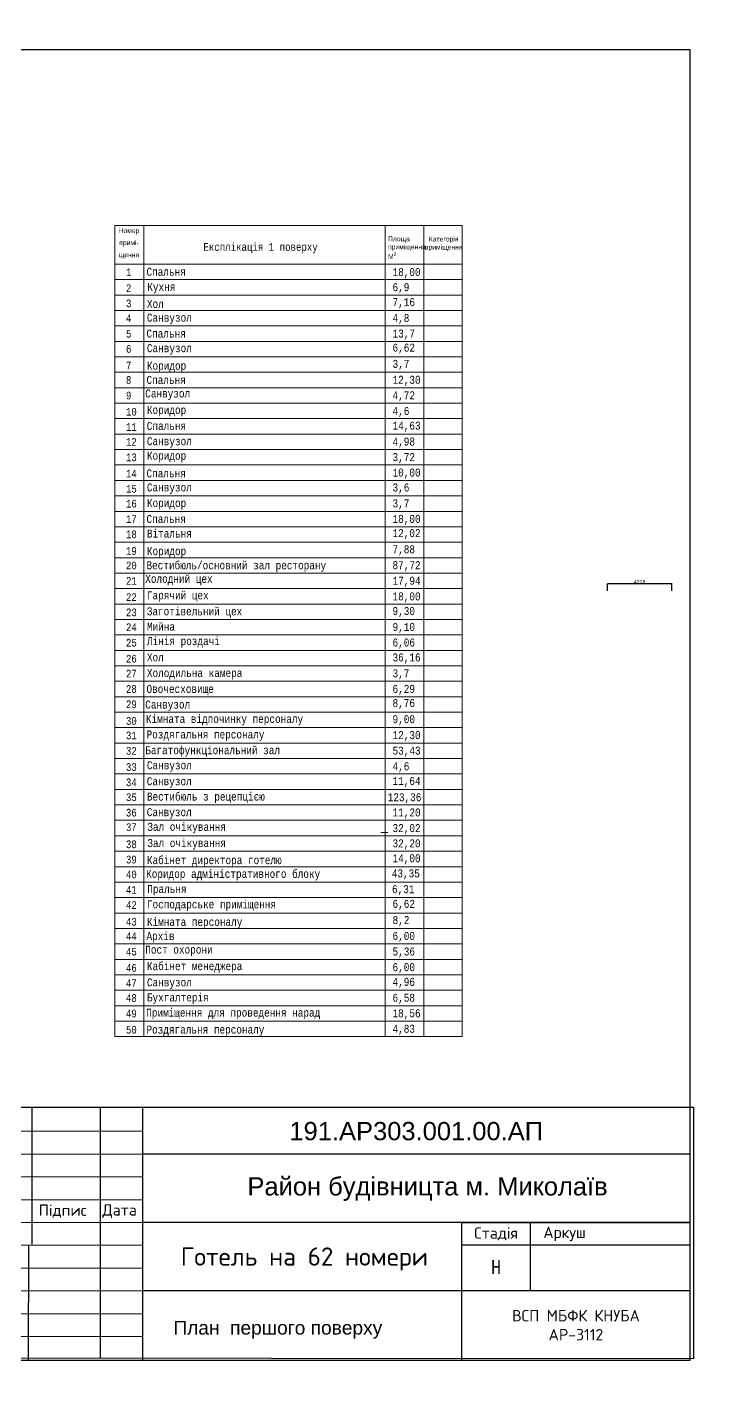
# Model space of a CAD drawing. Header units: millimetres. Extents: x -689206 to 4969298, y -1019800 to 703299.
# Drawn here: x 110387 to 155426, y -52007 to 37025 of the extents above; entities that cross this region are included whole.
import ezdxf

# ---------------------------------------------------------------- set-up
doc = ezdxf.new("R2010")
doc.units = ezdxf.units.MM
doc.linetypes.add('JIS_02_4.0', pattern=[5.5, 4, -1.5])
doc.layers.add('внешняярамка', color=7, linetype='Continuous', lineweight=5, plot=False)
for name, color, linetype, lineweight in [('РАЗМЕРЫ', 7, 'Continuous', 9), ('стены', 7, 'Continuous', 20), ('Таблиця Експлікації приміщень', 7, 'Continuous', 5), ('Штамп', 7, 'Continuous', 5)]:
    doc.layers.add(name, color=color, linetype=linetype, lineweight=lineweight)
doc.layers.add('четотам', color=7, linetype='Continuous')
doc.styles.get("Standard").update_dxf_attribs({"font": 'arial.ttf'})
doc.styles.add('Аннотативный', font='isocteur.ttf', dxfattribs={"width": 0.7, "height": 250})
doc.dimstyles.new('Аннотативный', dxfattribs={"dimscale": 0, "dimtxt": 250, "dimasz": 100, "dimexe": 1.25, "dimexo": 0.625, "dimtad": 1, "dimdec": 0, "dimtxsty": 'Аннотативный', "dimblk": 'ARCHTICK', "dimcen": 2.5, "dimadec": 0, "dimazin": 0, "dimtfac": 1, "dimtdec": 0, "dimtmove": 0, "dimatfit": 3, "dimfxl": 1, "dimarcsym": 0})

# ---------------------------------------------------------------- blocks, each defined once
blk = doc.blocks.new('_ArchTick')
at = {"color": 0, "linetype": 'ByBlock', "const_width": 0.15}
blk.add_lwpolyline([(-0.5, -0.5), (0.5, 0.5)], dxfattribs=at)
blk = doc.blocks.new('*D2682')
at = {"layer": 'Defpoints', "color": 0, "linetype": 'ByBlock', "lineweight": 5, "transparency": 16777216}
for p in [(148504, 469), (148504, 0), (152728, 0)]:
    blk.add_point(p, dxfattribs=at)
at = {"layer": 'РАЗМЕРЫ', "color": 0, "linetype": 'ByBlock', "lineweight": -2, "transparency": 16777216}
for p, q in [((148504, 1), (148504, 470)), ((152728, 469), (148504, 469)), ((152728, 1), (152728, 470))]:
    blk.add_line(p, q, dxfattribs=at)
at = {"layer": 'РАЗМЕРЫ', "color": 0, "linetype": 'ByBlock', "lineweight": -2, "transparency": 16777216, "xscale": 100, "yscale": 100, "zscale": 100, "rotation": 180}
blk.add_blockref('_ArchTick', (148504, 469), dxfattribs=at)
at = {"layer": 'РАЗМЕРЫ', "color": 0, "linetype": 'ByBlock', "lineweight": -2, "transparency": 16777216, "xscale": 100, "yscale": 100, "zscale": 100}
blk.add_blockref('_ArchTick', (152728, 469), dxfattribs=at)
at = {"layer": 'РАЗМЕРЫ', "color": 0, "linetype": 'ByBlock', "lineweight": 20, "transparency": 16777216, "insert": (150616, 594), "char_height": 250, "attachment_point": 5, "style": 'Аннотативный'}
blk.add_mtext('4220', dxfattribs=at)

msp = doc.modelspace()

# ---------------------------------------------------------------- linework, layer by layer
at = {"layer": 'внешняярамка', "lineweight": 5, "ltscale": 50, "const_width": 3}
msp.add_lwpolyline([(29525.7, -52005.3), (155424.4, -52005.3), (155424.4, 37023), (29525.7, 37023), (29525.7, -52005.3)], dxfattribs=at)
at = {"layer": 'стены', "linetype": 'JIS_02_4.0', "lineweight": 18, "ltscale": 300}
msp.add_line((133627.7, -15864.5), (134079.1, -15864.5), dxfattribs=at)
at = {"layer": 'Таблиця Експлікації приміщень'}
for p, q in [((118045.3, 23994.7), (116143.1, 23994.7)), ((116143.1, 23994.7), (116143.1, 21458.3)), ((118045.3, 21458.3), (118045.3, 23994.7)), ((118045.3, 23994.7), (133897.4, 23994.7)), ((133897.4, 23994.7), (133897.4, 21458.3)), ((133897.4, 23994.7), (136433.7, 23994.7)), ((136433.7, 21458.3), (136433.7, 23994.7)), ((136433.7, 23994.7), (138970, 23994.7)), ((138970, 23994.7), (138970, 21458.3)), ((116143.1, 21458.3), (118045.3, 21458.3)), ((116143.1, 21458.3), (138970, 21458.3)), ((116143.1, 21458.3), (116143.1, 20443.8)), ((133897.4, 21458.3), (118045.3, 21458.3)), ((118045.3, 21458.3), (118045.3, 20443.8)), ((133897.4, 21458.3), (136433.7, 21458.3)), ((133897.4, 21458.3), (133897.4, 20443.8)), ((138970, 21458.3), (136433.7, 21458.3)), ((136433.7, 21458.3), (136433.7, 20443.8)), ((138970, 20443.8), (138970, 21458.3)), ((116143.1, 20443.8), (138970, 20443.8)), ((116143.1, 20443.8), (116143.1, 19429.3)), ((118045.3, 20443.8), (118045.3, 19429.3)), ((133897.4, 20443.8), (133897.4, 19429.3)), ((136433.7, 20443.8), (136433.7, 19429.3)), ((138970, 19429.3), (138970, 20443.8)), ((116143.1, 19429.3), (138970, 19429.3)), ((116143.1, 19429.3), (116143.1, 18414.8)), ((118045.3, 19429.3), (118045.3, 18414.8)), ((133897.4, 19429.3), (133897.4, 18414.8)), ((136433.7, 19429.3), (136433.7, 18414.8)), ((138970, 18414.8), (138970, 19429.3)), ((116143.1, 18414.8), (138970, 18414.8)), ((116143.1, 18414.8), (116143.1, 17400.2)), ((118045.3, 18414.8), (118045.3, 17400.2)), ((133897.4, 18414.8), (133897.4, 17400.2)), ((136433.7, 18414.8), (136433.7, 17400.2)), ((138970, 17400.2), (138970, 18414.8)), ((116143.1, 17400.2), (138970, 17400.2)), ((116143.1, 17400.2), (116143.1, 16385.7)), ((118045.3, 17400.2), (118045.3, 16385.7)), ((133897.4, 17400.2), (133897.4, 16385.7)), ((136433.7, 17400.2), (136433.7, 16385.7)), ((138970, 8269.5), (138970, 17400.2)), ((116143.1, 16385.7), (138970, 16385.7)), ((116143.1, 16385.7), (116143.1, 15371.2)), ((118045.3, 16385.7), (118045.3, 15371.2)), ((133897.4, 16385.7), (133897.4, 15371.2)), ((136433.7, 16385.7), (136433.7, 15371.2)), ((116143.1, 15371.2), (138970, 15371.2)), ((116143.1, 15371.2), (116143.1, 14356.6)), ((118045.3, 15371.2), (118045.3, 14356.6)), ((133897.4, 15371.2), (133897.4, 14356.6)), ((136433.7, 15371.2), (136433.7, 14356.6)), ((116143.1, 14356.6), (138970, 14356.6)), ((116143.1, 14356.6), (116143.1, 13342.1)), ((118045.3, 14356.6), (118045.3, 13342.1)), ((133897.4, 14356.6), (133897.4, 13342.1)), ((136433.7, 14356.6), (136433.7, 13342.1)), ((116143.1, 13342.1), (138970, 13342.1)), ((116143.1, 13342.1), (116143.1, 12327.6)), ((118045.3, 13342.1), (118045.3, 12327.6)), ((133897.4, 13342.1), (133897.4, 12327.6)), ((136433.7, 13342.1), (136433.7, 12327.6)), ((116143.1, 12327.6), (138970, 12327.6)), ((116143.1, 12327.6), (116143.1, 11313.1)), ((118045.3, 12327.6), (118045.3, 11313.1)), ((133897.4, 12327.6), (133897.4, 11313.1)), ((136433.7, 12327.6), (136433.7, 11313.1)), ((116143.1, 11313.1), (138970, 11313.1)), ((116143.1, 11313.1), (116143.1, 10298.5)), ((118045.3, 11313.1), (118045.3, 10298.5)), ((133897.4, 11313.1), (133897.4, 10298.5)), ((136433.7, 11313.1), (136433.7, 10298.5)), ((116143.1, 10298.5), (138970, 10298.5)), ((116143.1, 10298.5), (116143.1, 9284)), ((118045.3, 10298.5), (118045.3, 9284)), ((133897.4, 10298.5), (133897.4, 9284)), ((136433.7, 10298.5), (136433.7, 9284)), ((116143.1, 9284), (138970, 9284)), ((116143.1, 9284), (116143.1, 8269.5)), ((118045.3, 9284), (118045.3, 8269.5)), ((133897.4, 9284), (133897.4, 8269.5)), ((136433.7, 9284), (136433.7, 8269.5)), ((116143.1, 8269.5), (138970, 8269.5)), ((116143.1, 8269.5), (116143.1, 7254.9)), ((118045.3, 8269.5), (118045.3, 7254.9)), ((133897.4, 8269.5), (133897.4, 7254.9)), ((136433.7, 8269.5), (136433.7, 7254.9)), ((138970, 7254.9), (138970, 8269.5)), ((116143.1, 7254.9), (138970, 7254.9)), ((116143.1, 7254.9), (116143.1, 6240.4)), ((118045.3, 7254.9), (118045.3, 6240.4)), ((133897.4, 7254.9), (133897.4, 6240.4)), ((136433.7, 7254.9), (136433.7, 6240.4)), ((138970, 6240.4), (138970, 7254.9)), ((116143.1, 6240.4), (138970, 6240.4)), ((116143.1, 6240.4), (116143.1, 5225.9)), ((118045.3, 6240.4), (118045.3, 5225.9)), ((133897.4, 6240.4), (133897.4, 5225.9)), ((136433.7, 6240.4), (136433.7, 5225.9)), ((138970, 5225.9), (138970, 6240.4)), ((116143.1, 5225.9), (138970, 5225.9)), ((116143.1, 5225.9), (116143.1, 4211.3)), ((118045.3, 5225.9), (118045.3, 4211.3)), ((133897.4, 5225.9), (133897.4, 4211.3)), ((136433.7, 5225.9), (136433.7, 4211.3)), ((138970, -3904.9), (138970, 5225.9)), ((116143.1, 4211.3), (138970, 4211.3)), ((116143.1, 4211.3), (116143.1, 3196.8)), ((118045.3, 4211.3), (118045.3, 3196.8)), ((133897.4, 4211.3), (133897.4, 3196.8)), ((136433.7, 4211.3), (136433.7, 3196.8)), ((116143.1, 3196.8), (138970, 3196.8)), ((116143.1, 3196.8), (116143.1, 2182.3)), ((118045.3, 3196.8), (118045.3, 2182.3)), ((133897.4, 3196.8), (133897.4, 2182.3)), ((136433.7, 3196.8), (136433.7, 2182.3)), ((116143.1, 2182.3), (138970, 2182.3)), ((116143.1, 2182.3), (116143.1, 1167.8)), ((118045.3, 2182.3), (118045.3, 1167.8)), ((133897.4, 2182.3), (133897.4, 1167.8)), ((136433.7, 2182.3), (136433.7, 1167.8)), ((116143.1, 1167.8), (138970, 1167.8)), ((116143.1, 1167.8), (116143.1, 153.2)), ((118045.3, 1167.8), (118045.3, 153.2)), ((133897.4, 1167.8), (133897.4, 153.2)), ((136433.7, 1167.8), (136433.7, 153.2)), ((116143.1, 153.2), (138970, 153.2)), ((116143.1, 153.2), (116143.1, -861.3)), ((118045.3, 153.2), (118045.3, -861.3)), ((133897.4, 153.2), (133897.4, -861.3)), ((136433.7, 153.2), (136433.7, -861.3)), ((116143.1, -861.3), (138970, -861.3)), ((116143.1, -861.3), (116143.1, -1875.8)), ((118045.3, -861.3), (118045.3, -1875.8)), ((133897.4, -861.3), (133897.4, -1875.8)), ((136433.7, -861.3), (136433.7, -1875.8)), ((116143.1, -1875.8), (138970, -1875.8)), ((116143.1, -1875.8), (116143.1, -2890.4)), ((118045.3, -1875.8), (118045.3, -2890.4)), ((133897.4, -1875.8), (133897.4, -2890.4)), ((136433.7, -1875.8), (136433.7, -2890.4)), ((116143.1, -2890.4), (138970, -2890.4)), ((116143.1, -2890.4), (116143.1, -3904.9)), ((118045.3, -2890.4), (118045.3, -3904.9)), ((133897.4, -2890.4), (133897.4, -3904.9)), ((136433.7, -2890.4), (136433.7, -3904.9)), ((116143.1, -3904.9), (138970, -3904.9)), ((116143.1, -3904.9), (138970, -3904.9)), ((116143.1, -3904.9), (116143.1, -4919.4)), ((118045.3, -3904.9), (118045.3, -4919.4)), ((133897.4, -3904.9), (133897.4, -4919.4)), ((136433.7, -3904.9), (136433.7, -4919.4)), ((138970, -4919.4), (138970, -3904.9)), ((116143.1, -4919.4), (138970, -4919.4)), ((116143.1, -4919.4), (116143.1, -5933.9)), ((118045.3, -4919.4), (118045.3, -5933.9)), ((133897.4, -4919.4), (133897.4, -5933.9)), ((136433.7, -4919.4), (136433.7, -5933.9)), ((138970, -5933.9), (138970, -4919.4)), ((116143.1, -5933.9), (138970, -5933.9)), ((116143.1, -5933.9), (116143.1, -6948.5)), ((118045.3, -5933.9), (118045.3, -6948.5)), ((133897.4, -5933.9), (133897.4, -6948.5)), ((136433.7, -5933.9), (136433.7, -6948.5)), ((138970, -15064.7), (138970, -5933.9)), ((116143.1, -6948.5), (138970, -6948.5)), ((116143.1, -6948.5), (116143.1, -7963)), ((118045.3, -6948.5), (118045.3, -7963)), ((133897.4, -6948.5), (133897.4, -7963)), ((136433.7, -6948.5), (136433.7, -7963)), ((116143.1, -7963), (138970, -7963)), ((116143.1, -7963), (116143.1, -8977.5)), ((118045.3, -7963), (118045.3, -8977.5)), ((133897.4, -7963), (133897.4, -8977.5)), ((136433.7, -7963), (136433.7, -8977.5)), ((116143.1, -8977.5), (138970, -8977.5)), ((116143.1, -8977.5), (116143.1, -9992.1)), ((118045.3, -8977.5), (118045.3, -9992.1)), ((133897.4, -8977.5), (133897.4, -9992.1)), ((136433.7, -8977.5), (136433.7, -9992.1)), ((116143.1, -9992.1), (138970, -9992.1)), ((116143.1, -9992.1), (116143.1, -11006.6)), ((118045.3, -9992.1), (118045.3, -11006.6)), ((133897.4, -9992.1), (133897.4, -11006.6)), ((136433.7, -9992.1), (136433.7, -11006.6)), ((116143.1, -11006.6), (138970, -11006.6)), ((116143.1, -11006.6), (116143.1, -12021.1)), ((118045.3, -11006.6), (118045.3, -12021.1)), ((133897.4, -11006.6), (133897.4, -12021.1)), ((136433.7, -11006.6), (136433.7, -12021.1)), ((116143.1, -12021.1), (138970, -12021.1)), ((116143.1, -12021.1), (116143.1, -13035.6)), ((118045.3, -12021.1), (118045.3, -13035.6)), ((133897.4, -12021.1), (133897.4, -13035.6)), ((136433.7, -12021.1), (136433.7, -13035.6)), ((116143.1, -13035.6), (138970, -13035.6)), ((116143.1, -13035.6), (116143.1, -14050.2)), ((118045.3, -13035.6), (118045.3, -14050.2)), ((133897.4, -13035.6), (133897.4, -14050.2)), ((136433.7, -13035.6), (136433.7, -14050.2)), ((116143.1, -14050.2), (138970, -14050.2)), ((116143.1, -14050.2), (116143.1, -15064.7)), ((118045.3, -14050.2), (118045.3, -15064.7)), ((133897.4, -14050.2), (133897.4, -15064.7)), ((136433.7, -14050.2), (136433.7, -15064.7)), ((116143.1, -15064.7), (138970, -15064.7)), ((116143.1, -15064.7), (116143.1, -16079.2)), ((118045.3, -15064.7), (118045.3, -16079.2)), ((133897.4, -15064.7), (133897.4, -16079.2)), ((136433.7, -15064.7), (136433.7, -16079.2)), ((138970, -16079.2), (138970, -15064.7)), ((116143.1, -16079.2), (138970, -16079.2)), ((116143.1, -16079.2), (116143.1, -17093.8)), ((118045.3, -16079.2), (118045.3, -17093.8)), ((133897.4, -16079.2), (133897.4, -17093.8)), ((136433.7, -16079.2), (136433.7, -17093.8)), ((138970, -17093.8), (138970, -16079.2)), ((116143.1, -17093.8), (138970, -17093.8)), ((116143.1, -17093.8), (116143.1, -18108.3)), ((118045.3, -17093.8), (118045.3, -18108.3)), ((133897.4, -17093.8), (133897.4, -18108.3)), ((136433.7, -17093.8), (136433.7, -18108.3)), ((138970, -18108.3), (138970, -17093.8)), ((116143.1, -18108.3), (138970, -18108.3)), ((116143.1, -18108.3), (116143.1, -19122.8)), ((118045.3, -18108.3), (118045.3, -19122.8)), ((133897.4, -18108.3), (133897.4, -19122.8)), ((136433.7, -18108.3), (136433.7, -19122.8)), ((138970, -19122.8), (138970, -18108.3)), ((116143.1, -19122.8), (138970, -19122.8)), ((116143.1, -19122.8), (116143.1, -20137.4)), ((118045.3, -19122.8), (118045.3, -20137.4)), ((133897.4, -19122.8), (133897.4, -20137.4)), ((136433.7, -19122.8), (136433.7, -20137.4)), ((138970, -28253.6), (138970, -19122.8)), ((116143.1, -20137.4), (138970, -20137.4)), ((116143.1, -20137.4), (116143.1, -21151.9)), ((118045.3, -20137.4), (118045.3, -21151.9)), ((133897.4, -20137.4), (133897.4, -21151.9)), ((136433.7, -20137.4), (136433.7, -21151.9)), ((116143.1, -21151.9), (138970, -21151.9)), ((116143.1, -21151.9), (116143.1, -22166.4)), ((118045.3, -21151.9), (118045.3, -22166.4)), ((133897.4, -21151.9), (133897.4, -22166.4)), ((136433.7, -21151.9), (136433.7, -22166.4)), ((116143.1, -22166.4), (138970, -22166.4)), ((116143.1, -22166.4), (116143.1, -23180.9)), ((118045.3, -22166.4), (118045.3, -23180.9)), ((133897.4, -22166.4), (133897.4, -23180.9)), ((136433.7, -22166.4), (136433.7, -23180.9)), ((116143.1, -23180.9), (138970, -23180.9)), ((116143.1, -23180.9), (116143.1, -24195.5)), ((118045.3, -23180.9), (118045.3, -24195.5)), ((133897.4, -23180.9), (133897.4, -24195.5)), ((136433.7, -23180.9), (136433.7, -24195.5)), ((116143.1, -24195.5), (138970, -24195.5)), ((116143.1, -24195.5), (116143.1, -25210)), ((118045.3, -24195.5), (118045.3, -25210)), ((133897.4, -24195.5), (133897.4, -25210)), ((136433.7, -24195.5), (136433.7, -25210)), ((116143.1, -25210), (138970, -25210)), ((116143.1, -25210), (116143.1, -26224.5)), ((118045.3, -25210), (118045.3, -26224.5)), ((133897.4, -25210), (133897.4, -26224.5)), ((136433.7, -25210), (136433.7, -26224.5)), ((116143.1, -26224.5), (138970, -26224.5)), ((116143.1, -26224.5), (116143.1, -27239.1)), ((118045.3, -26224.5), (118045.3, -27239.1)), ((133897.4, -26224.5), (133897.4, -27239.1)), ((136433.7, -26224.5), (136433.7, -27239.1)), ((116143.1, -27239.1), (138970, -27239.1)), ((116143.1, -27239.1), (116143.1, -28253.6)), ((118045.3, -27239.1), (118045.3, -28253.6)), ((133897.4, -27239.1), (133897.4, -28253.6)), ((136433.7, -27239.1), (136433.7, -28253.6)), ((116143.1, -28253.6), (138970, -28253.6)), ((116143.1, -28253.6), (116143.1, -29268.1)), ((118045.3, -28253.6), (118045.3, -29268.1)), ((133897.4, -28253.6), (133897.4, -29268.1)), ((136433.7, -28253.6), (136433.7, -29268.1)), ((138970, -29268.1), (138970, -28253.6)), ((116143.1, -29268.1), (138970, -29268.1))]:
    msp.add_line(p, q, dxfattribs=at)
at = {"layer": 'Штамп'}
for p, q in [((117961, -36979.2), (98480.1, -36979.2)), ((117961, -39976.3), (98480.1, -39976.3))]:
    msp.add_line(p, q, dxfattribs=at)
at = {"layer": 'Штамп', "lineweight": 30}
for points in [[(35520.9, -50506.5), (153925.6, -50506.5), (153925.6, 35524.3), (35520.9, 35524.3)], [(154153, -50430.8), (98707.5, -50390.2), (98707.5, -33906.4), (154153, -33906.4)]]:
    msp.add_lwpolyline(points, close=True, dxfattribs=at)
for points in [[(110695.7, -33906.4), (110695.7, -42897.6)], [(115191.3, -33906.4), (115191.3, -50402.3)], [(117961, -33982.1), (117961, -50480.2)], [(153925.6, -36979.2), (117961, -36979.2)], [(153925.6, -41474.8), (117961, -41474.8)], [(138940.4, -50465.9), (138940.4, -41474.8)], [(138940.4, -41474.8), (153925.6, -41474.8)], [(143435.9, -41474.8), (143435.9, -45970.4)], [(110468.3, -42973.3), (110462.9, -50474.7)], [(153925.6, -42973.3), (138940.4, -42973.3)], [(153925.6, -45970.4), (117961, -45970.4)]]:
    msp.add_lwpolyline(points, dxfattribs=at)
at = {"layer": 'Штамп'}
for points in [[(98480.1, -35480.7), (117961, -35480.7)], [(98480.1, -38477.7), (117961, -38477.7)], [(98480.1, -41474.8), (117961, -41474.8)], [(98480.1, -42973.3), (117961, -42973.3)], [(98480.1, -44471.8), (117961, -44471.8)], [(98480.1, -45970.4), (117961, -45970.4)], [(98480.1, -47468.9), (117961, -47468.9)], [(117961, -48967.4), (98480.1, -48967.4)]]:
    msp.add_lwpolyline(points, dxfattribs=at)

# ---------------------------------------------------------------- texts
at = {"layer": 'РАЗМЕРЫ', "color": 18, "lineweight": 25, "true_color": 0x000000, "attachment_point": 1, "style": 'Аннотативный'}
for s, insert, char_height, width in [('Експлікація 1 поверху', (121962.3, 22843.4), 509.926, 8625.502), ('1', (116879.8, 21175.8), 506, 8559.504), ('Спальня', (118227.7, 21220.9), 525.63, 8891.082), ('18,00', (134386.7, 21203.2), 525.63, 8891.082), ('2', (116879.8, 20135.9), 506, 8559.504), ('Кухня', (118281.8, 20228.6), 525.63, 8891.082), ('6,9', (134386.7, 20208.2), 525.63, 8891.082), ('3', (116879.8, 19134.1), 506, 8559.504), ('Хол', (118255.4, 19108.3), 525.63, 8891.082), ('7,16', (134386.7, 19230.3), 525.63, 8891.082), ('4', (116879.8, 18157.6), 506, 8559.504), ('Санвузол', (118255.4, 18207.9), 525.63, 8891.082), ('4,8', (134386.7, 18186.6), 525.63, 8891.082), ('5', (116879.8, 17143.1), 506, 8559.504), ('Спальня', (118227.7, 17162.8), 525.63, 8891.082), ('13,7', (134386.7, 17165.7), 525.63, 8891.082), ('6', (116879.8, 16143.5), 506, 8559.504), ('Санвузол', (118255.4, 16204.2), 525.63, 8891.082), ('6,62', (134386.7, 16237.5), 525.63, 8891.082), ('3,7', (134386.7, 15172.2), 525.63, 8891.082), ('7', (116879.8, 15050.6), 506, 8559.504), ('Коридор', (118255.4, 15050.2), 525.63, 8891.082), ('8', (116879.8, 14099.5), 506, 8559.504), ('Спальня', (118227.7, 14119.2), 525.63, 8891.082), ('12,30', (134386.7, 14128.4), 525.63, 8891.082), ('9', (116879.8, 13084.9), 506, 8559.504), ('Санвузол', (118147.2, 13230.7), 525.63, 8891.082), ('4,72', (134386.7, 13107.6), 525.63, 8891.082), ('10', (116879.8, 12019.7), 506.02, 8559.504), ('Коридор', (118255.4, 12146.1), 525.63, 8891.082), ('4,6', (134386.7, 12077.9), 525.63, 8891.082), ('11', (116879.8, 11017.8), 506.02, 8559.504), ('Спальня', (118247.6, 11096.7), 525.63, 8891.082), ('14,63', (134386.7, 11114.1), 525.63, 8891.082), ('12', (116879.8, 10041.4), 506.02, 8559.504), ('Санвузол', (118255.4, 10091.7), 525.63, 8891.082), ('4,98', (134386.7, 10070.3), 525.63, 8891.082), ('13', (116879.8, 9026.8), 506.02, 8559.504), ('Коридор', (118255.4, 9140.5), 525.63, 8891.082), ('3,72', (134386.7, 9049.5), 525.63, 8891.082), ('10,00', (134386.7, 8033.9), 525.63, 8891.082), ('14', (116879.8, 7961.6), 506.02, 8559.504), ('Спальня', (118227.7, 7981.3), 525.63, 8891.082), ('15', (116879.8, 6959.7), 506.02, 8559.504), ('Санвузол', (118255.4, 7060.8), 525.63, 8891.082), ('3,6', (134386.7, 7056), 525.63, 8891.082), ('16', (116879.8, 5983.2), 506.02, 8559.504), ('Коридор', (118255.4, 6033.5), 525.63, 8891.082), ('3,7', (134386.7, 6012.2), 525.63, 8891.082), ('17', (116879.8, 4968.7), 506.02, 8559.504), ('Спальня', (118227.7, 4988.4), 525.63, 8891.082), ('18,00', (134386.7, 4991.3), 525.63, 8891.082), ('18', (116879.8, 3969.2), 506.02, 8559.504), ('Вітальня', (118255.4, 4029.9), 525.63, 8891.082), ('12,02', (134386.7, 4063.1), 525.63, 8891.082), ('19', (116879.8, 2876.2), 506.02, 8559.504), ('Коридор', (118255.4, 2875.8), 525.63, 8891.082), ('7,88', (134386.7, 2997.9), 525.63, 8891.082), ('20', (116879.8, 1925.1), 506.02, 8559.504), ('Вестибюль/основний зал ресторану', (118227.7, 1944.8), 525.627, 13263.329), ('87,72', (134386.7, 1954.1), 525.63, 8891.082), ('21', (116879.8, 910.6), 506.02, 8559.504), ('Холодний цех', (118147.2, 1056.4), 525.627, 8891.082), ('17,94', (134386.7, 933.2), 525.63, 8891.082), ('Гарячий цех', (118255.4, -28.3), 525.627, 8891.082), ('22', (116879.8, -154.7), 506.02, 8559.504), ('18,00', (134386.7, -96.4), 525.63, 8891.082), ('23', (116879.8, -1156.5), 506.02, 8559.504), ('Заготівельний цех', (118247.6, -1077.6), 525.627, 8891.082), ('9,30', (134386.7, -1060.2), 525.63, 8891.082), ('24', (116879.8, -2133), 506.02, 8559.504), ('Мийна', (118255.4, -2082.7), 525.63, 8891.082), ('9,10', (134386.7, -2104), 525.63, 8891.082), ('25', (116879.8, -3147.5), 506.02, 8559.504), ('Лінія роздачі', (118255.4, -3033.8), 525.627, 8891.082), ('6,06', (134386.7, -3124.9), 525.63, 8891.082), ('26', (116879.8, -4200.1), 506.02, 8559.504), ('Хол', (118255.4, -4099.1), 525.63, 8891.082), ('36,16', (134386.7, -4103.8), 525.63, 8891.082), ('27', (116879.8, -5176.6), 506.02, 8559.504), ('Холодильна камера', (118255.4, -5126.3), 525.627, 8891.082), ('3,7', (134386.7, -5147.6), 525.63, 8891.082), ('28', (116879.8, -6191.1), 506.02, 8559.504), ('Овочесховище', (118227.7, -6171.4), 525.627, 8891.082), ('6,29', (134386.7, -6168.5), 525.63, 8891.082), ('8,76', (134386.7, -7096.7), 525.63, 8891.082), ('29', (116879.8, -7190.7), 506.02, 8559.504), ('Санвузол', (118147.2, -7199.4), 525.63, 8891.082), ('30', (116879.8, -8283.6), 506.02, 8559.504), ('Кімната відпочинку персоналу', (118189.5, -8139.3), 525.627, 13204.446), ('9,00', (134386.7, -8161.9), 525.63, 8891.082), ('31', (116879.8, -9234.7), 506.02, 8559.504), ('Роздягальня персоналу', (118233.5, -9161.6), 525.627, 8891.082), ('12,30', (134386.7, -9205.7), 525.63, 8891.082), ('32', (116879.8, -10249.2), 506.02, 8559.504), ('Багатофункціональний зал', (118147.2, -10195.5), 525.627, 11951.655), ('53,43', (134386.7, -10226.6), 525.63, 8891.082), ('33', (116879.8, -11314.5), 506.02, 8559.504), ('Санвузол', (118255.4, -11188.1), 525.63, 8891.082), ('4,6', (134386.7, -11256.3), 525.63, 8891.082), ('34', (116879.8, -12316.3), 506.02, 8559.504), ('Санвузол', (118247.6, -12237.5), 525.63, 8891.082), ('11,64', (134386.7, -12220.1), 525.63, 8891.082), ('35', (116879.8, -13292.8), 506.02, 8559.504), ('Вестибюль з рецепцією', (118255.4, -13242.5), 525.627, 8891.082), ('123,36', (134069.1, -13288.3), 525.63, 8891.082), ('36', (116879.8, -14307.3), 506.02, 8559.504), ('Санвузол', (118247.6, -14266.5), 525.63, 8891.082), ('11,20', (134386.7, -14284.7), 525.63, 8891.082), ('37', (116879.8, -15258.5), 506.02, 8559.504), ('Зал очікування', (118281.8, -15229.2), 525.627, 8891.082), ('32,02', (134386.7, -15313), 525.63, 8891.082), ('38', (116879.8, -16387.1), 506.02, 8559.504), ('Зал очікування', (118281.8, -16294.5), 525.627, 8891.082), ('32,20', (134386.7, -16314.8), 525.63, 8891.082), ('39', (116879.8, -17389), 506.02, 8559.504), ('Кабінет директора готелю', (118255.4, -17414.8), 525.627, 11521.82), ('14,00', (134386.7, -17292.7), 525.63, 8891.082), ('40', (116879.8, -18365.5), 506.02, 8559.504), ('Коридор адміністративного блоку', (118204.3, -18316.5), 525.627, 13865.502), ('43,35', (134338.2, -18287), 525.63, 8891.082), ('41', (116879.8, -19380), 506.02, 8559.504), ('Пральня', (118278.6, -19308.9), 525.63, 8891.082), ('6,31', (134353.1, -19322.7), 525.63, 8891.082), ('42', (116879.8, -20379.5), 506.02, 8559.504), ('Господарське приміщення', (118255.4, -20318.8), 525.627, 11364.608), ('6,62', (134386.7, -20285.6), 525.63, 8891.082), ('8,2', (134386.7, -21350.8), 525.63, 8891.082), ('43', (116879.8, -21472.5), 506.02, 8559.504), ('Кімната персоналу', (118255.4, -21472.9), 525.627, 8891.082), ('44', (116879.8, -22423.6), 506.02, 8559.504), ('Архів', (118227.7, -22403.9), 525.63, 8891.082), ('6,00', (134386.7, -22394.6), 525.63, 8891.082), ('45', (116879.8, -23438.1), 506.02, 8559.504), ('Пост охорони', (118147.2, -23292.3), 525.627, 8891.082), ('5,36', (134386.7, -23415.5), 525.63, 8891.082), ('46', (116879.8, -24503.4), 506.02, 8559.504), ('Кабінет менеджера', (118255.4, -24377), 525.627, 8891.082), ('6,00', (134386.7, -24445.1), 525.63, 8891.082), ('47', (116879.8, -25505.2), 506.02, 8559.504), ('Санвузол', (118255.4, -25442.2), 525.63, 8891.082), ('4,96', (134386.7, -25408.9), 525.63, 8891.082), ('48', (116879.8, -26481.7), 506.02, 8559.504), ('Бухгалтерія', (118255.4, -26431.4), 525.627, 8891.082), ('6,58', (134386.7, -26452.7), 525.63, 8891.082), ('49', (116879.8, -27496.2), 506.02, 8559.504), ('Приміщення для проведення нарад', (118208.7, -27429.1), 525.627, 16635.202), ('18,56', (134386.7, -27473.6), 525.63, 8891.082), ('4,83', (134386.7, -28489.2), 525.63, 8891.082), ('50', (116879.8, -28561.5), 506.02, 8559.504), ('Роздягальня персоналу', (118227.7, -28541.8), 525.627, 8891.082)]:
    msp.add_mtext(s, dxfattribs=dict(at, insert=insert, char_height=char_height, width=width))
at = {"layer": 'четотам', "char_height": 317.04, "attachment_point": 1}
for s, width, heights, insert in [('\\pxsm1.5,qc;Номер примі-\\Pщення', 1902.242, [2480.9], (116127.9, 23816.8)), ('\\A1;Площа приміщення, М{\\H0.7x;\\S2^ ;}', 2139.474, [2536.3], (134091.4, 23279.3)), ('\\pxqc;Категорія приміщення', 3029.064, [2436.6], (136230, 23263.4))]:
    msp.add_mtext_dynamic_manual_height_columns(s, width=width, gutter_width=1585.2, heights=heights, dxfattribs=dict(at, insert=insert))
at = {"layer": 'Штамп'}
for s, width, heights, insert, char_height, attachment_point in [('191.АР303.001.00.АП', 35964.662, [0], (135943.3, -35480.7), 1198.822, 5), ('Район будівницта м. Миколаїв', 36847.409, [0], (136686.1, -39279.6), 1198.822, 5), ('\\pxqc;{\\fISOCPEUR|b0|i0|c204|p34;Підпис}', 4495.583, [0], (112716.1, -40725.5), 749.264, 5), ('\\pxqc;{\\fISOCPEUR|b0|i0|c204|p34;Дата}', 2997.055, [0], (116462.4, -40725.5), 749.264, 5), ('\\pxqc;{\\fISOCPEUR|b0|i0|c204|p34;Стадія}', 4495.583, [0], (141188.2, -42224), 749.264, 5), ('\\pxqc;{\\fISOCPEUR|b0|i0|c204|p34;Аркуш}', 4495.583, [0], (145683.7, -42224), 749.264, 5), ('\\pxqc;{\\fISOCPEUR|b0|i0|c204|p34;Готель на 62 номери}', 20814.086, [0], (128593, -43871.9), 1198.822, 5), ('\\pxqc;План  першого поверху', 17450.903, [3556.5], (126852.7, -48519.2), 899.276, 5), ('\\pxqc;{\\fISOCPEUR|b0|i0|c204|p34;ВСП МБФК КНУБА^JАР-3112}', 14985.276, [0], (153925.6, -48218.2), 749.264, 6)]:
    msp.add_mtext_dynamic_manual_height_columns(s, width=width, gutter_width=3746.3, heights=heights, dxfattribs=dict(at, insert=insert, char_height=char_height, attachment_point=attachment_point))
at = {"layer": 'Штамп', "insert": (143435.9, -44400.9), "char_height": 915.67, "width": 4495.583, "attachment_point": 6, "style": 'Аннотативный'}
msp.add_mtext('\\pxqc;Н', dxfattribs=at)

# ---------------------------------------------------------------- dimensions: what is measured, and where the dimension line sits
at = {"layer": 'РАЗМЕРЫ', "linetype": 'ByBlock', "lineweight": 20}
dim = msp.add_linear_dim(base=(148504.1, 468.8), p1=(152728, 0), p2=(148504.1, 0), text='4220', dimstyle='Аннотативный', dxfattribs=at)
dim.commit()
dim.dimension.update_dxf_attribs({"geometry": '*D2682', "text_midpoint": (150616.1, 594.4)})

doc.saveas('drawing.dxf')
